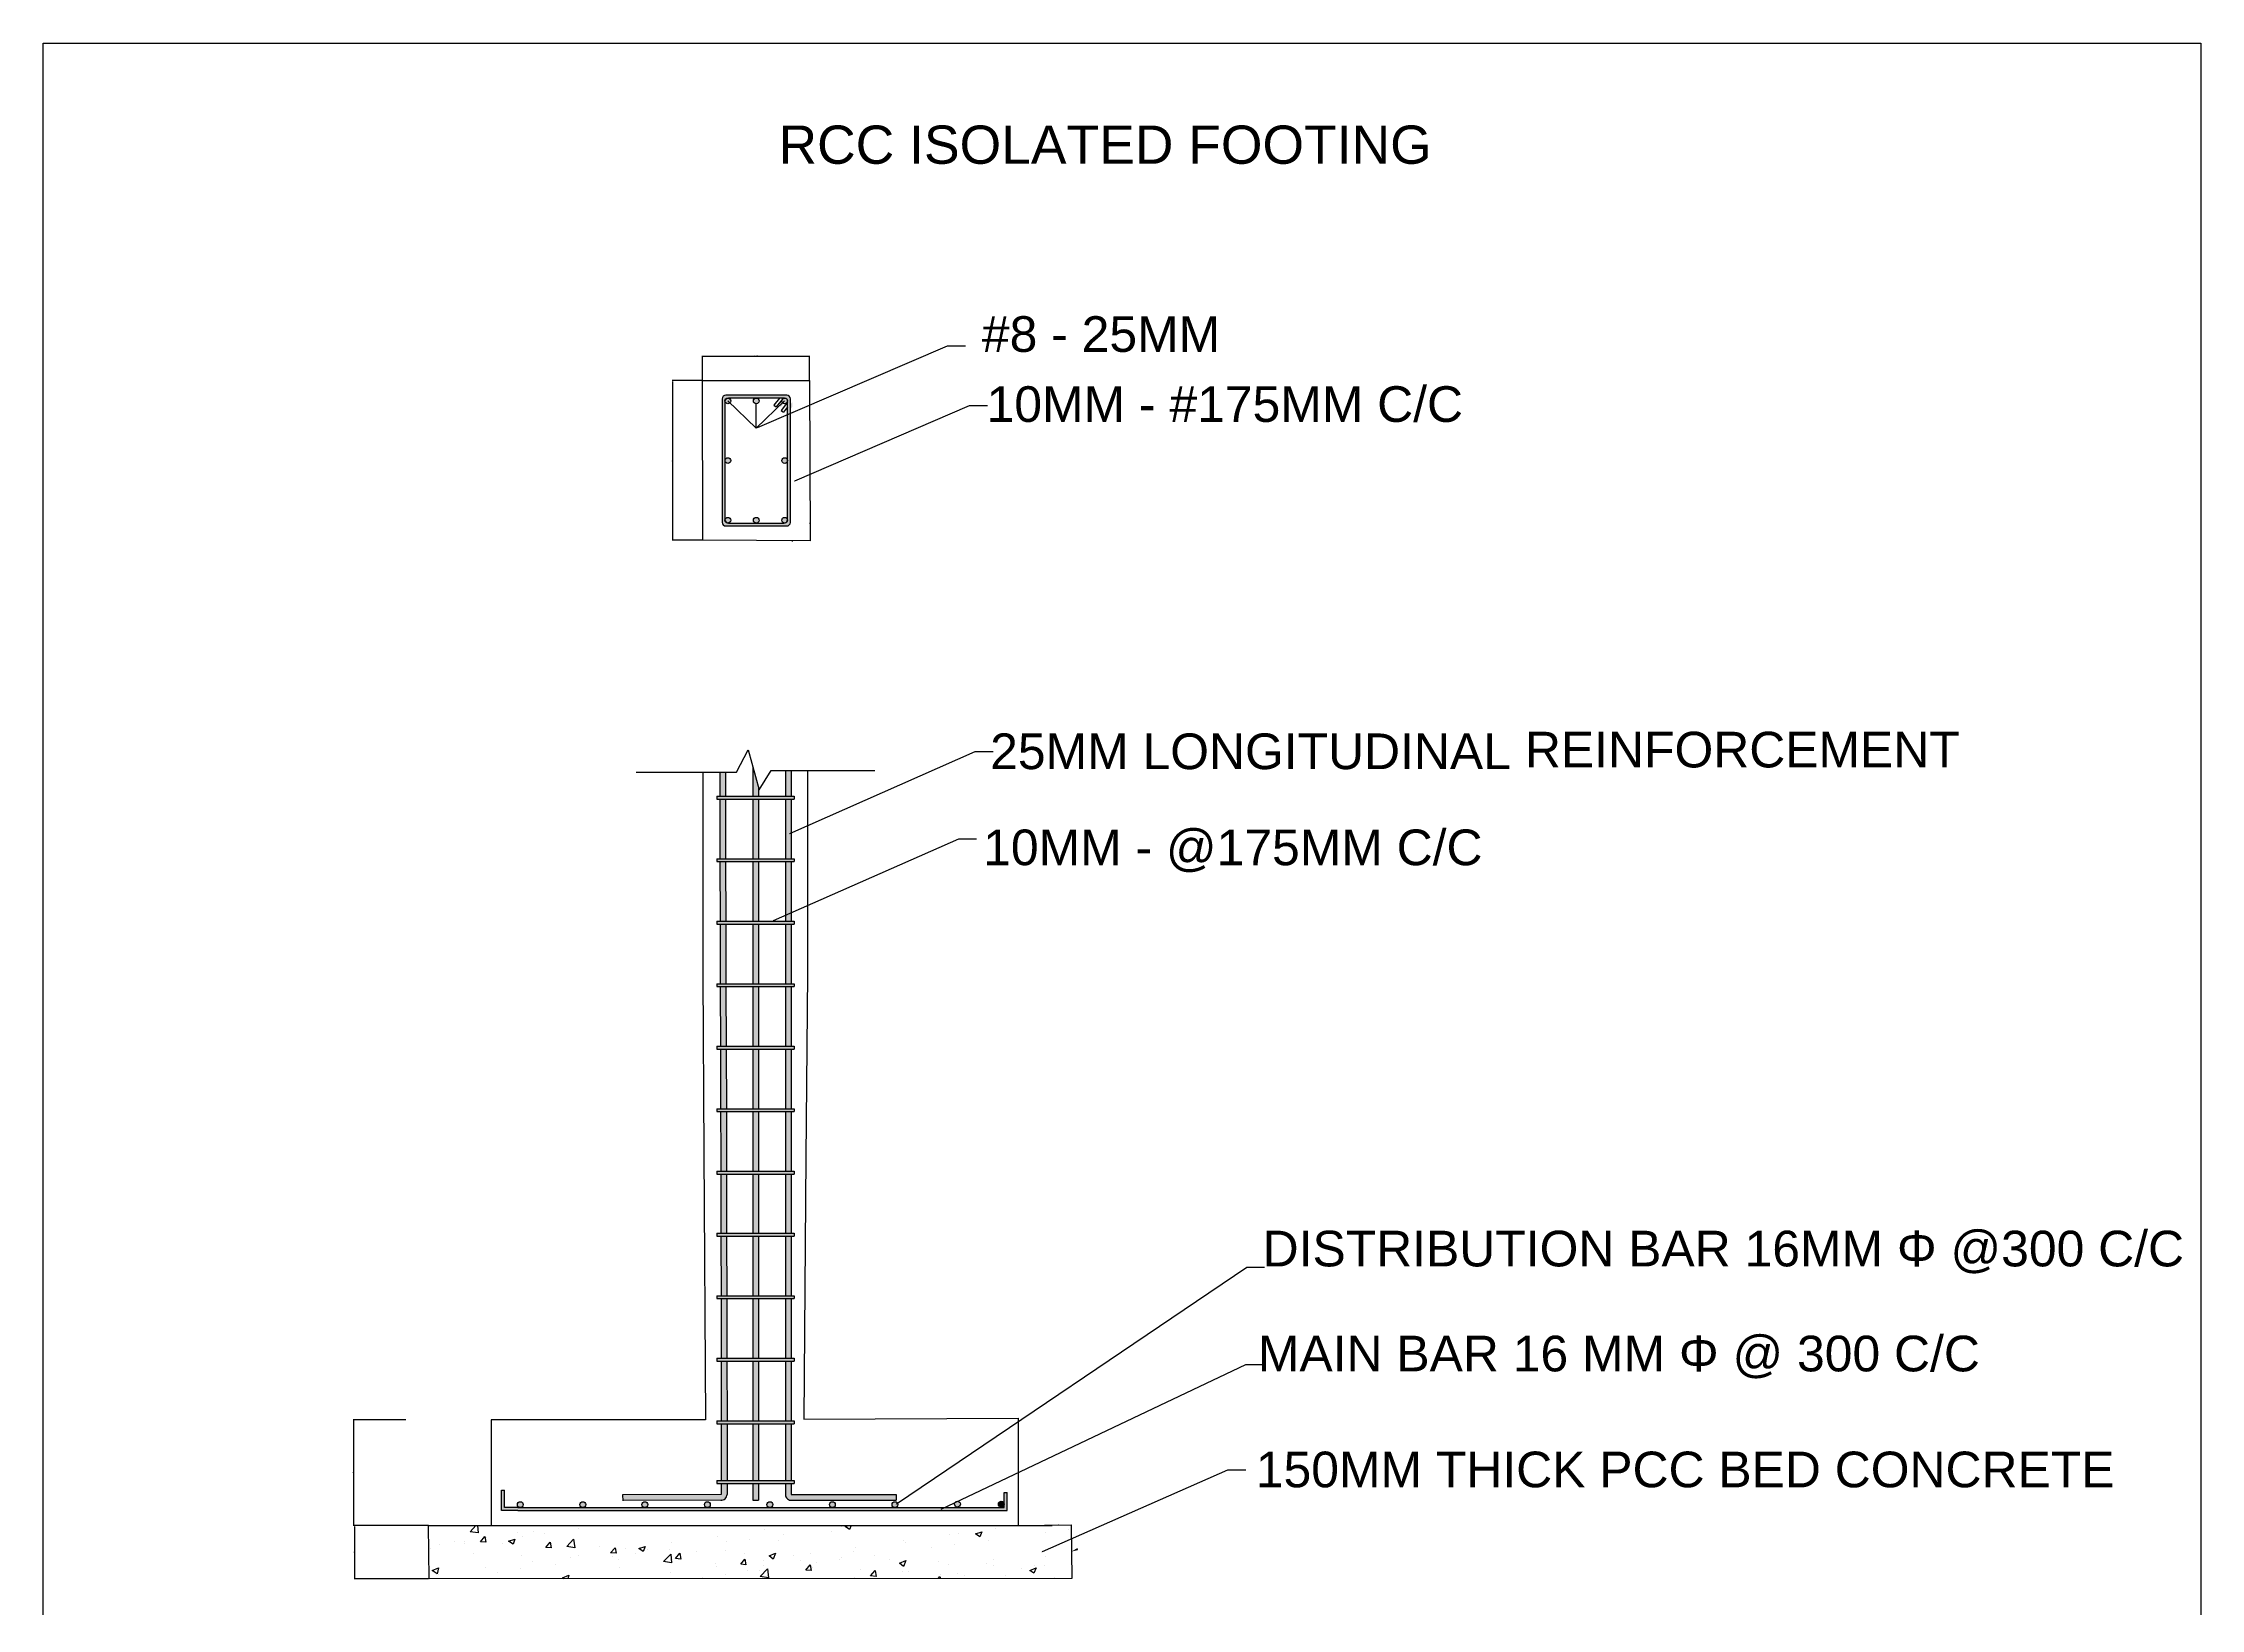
# Model space of a CAD drawing. Header units: millimetres. Extents: x -15359 to 171203, y -161916 to 32466.
# Drawn here: x 15325 to 22278, y -2942 to 2104 of the extents above; entities that cross this region are included whole.
import ezdxf
from ezdxf import colors
from ezdxf.entities.mleader import LeaderData, LeaderLine
from ezdxf.math import Vec2, Vec3

# ---------------------------------------------------------------- set-up
doc = ezdxf.new("R2010")
doc.units = ezdxf.units.MM
doc.header["$MEASUREMENT"] = 0
doc.styles.add('PDF Arial', font='Arial.ttf')
doc.styles.get("Standard").update_dxf_attribs({"font": 'Arial.ttf'})
doc.dimstyles.new('ISO-25', dxfattribs={"dimtxt": 2.5, "dimasz": 2.5, "dimexe": 1.25, "dimexo": 0.625, "dimtad": 1, "dimtxsty": 'Standard', "dimcen": 2.5, "dimadec": 0, "dimazin": 0, "dimtfac": 1, "dimtmove": 0, "dimatfit": 3, "dimfxl": 0, "dimarcsym": 0})

# ---------------------------------------------------------------- blocks, each defined once
blk = doc.blocks.new('*D39')
at = {"color": 0, "lineweight": -2}
for p, q in [((16493.3, -2332.3), (16323.4, -2332.3)), ((16324.7, -2334.8), (16324.7, -2670.9)), ((16423.1, -2673.4), (16323.4, -2673.4))]:
    blk.add_line(p, q, dxfattribs=at)
at = {"color": 0}
for points in [[(16324.3, -2334.8), (16325.1, -2334.8), (16324.7, -2332.3)], [(16324.3, -2670.9), (16325.1, -2670.9), (16324.7, -2673.4)]]:
    blk.add_solid(points, dxfattribs=at)
at = {"layer": 'Defpoints', "color": 0}
for p in [(16493.9, -2332.3), (16324.7, -2673.4), (16423.8, -2673.4)]:
    blk.add_point(p, dxfattribs=at)
at = {"color": 0, "insert": (16322.8, -2502.9), "char_height": 2.5, "attachment_point": 5, "rotation": 90}
blk.add_mtext('300', dxfattribs=at)
blk = doc.blocks.new('*D51')
at = {"color": 0, "lineweight": -2}
for p, q in [((16566.4, -2673.4), (16326.7, -2673.4)), ((16328, -2675.9), (16328, -2842.8)), ((16566.5, -2845.3), (16326.7, -2845.3))]:
    blk.add_line(p, q, dxfattribs=at)
at = {"color": 0}
for points in [[(16327.6, -2675.9), (16328.4, -2675.9), (16328, -2673.4)], [(16327.6, -2842.8), (16328.4, -2842.8), (16328, -2845.3)]]:
    blk.add_solid(points, dxfattribs=at)
at = {"layer": 'Defpoints', "color": 0}
for p in [(16567, -2673.4), (16328, -2845.3), (16567.1, -2845.3)]:
    blk.add_point(p, dxfattribs=at)
at = {"color": 0, "insert": (16326.1, -2759.4), "char_height": 2.5, "attachment_point": 5, "rotation": 90}
blk.add_mtext('150', dxfattribs=at)
blk = doc.blocks.new('*D40')
at = {"color": 0, "lineweight": -2}
for p, q in [((17449.1, 1017.5), (17449.1, 1096.7)), ((17451.6, 1095.5), (17792, 1095.5)), ((17794.5, 1017.5), (17794.5, 1096.7))]:
    blk.add_line(p, q, dxfattribs=at)
at = {"color": 0}
for points in [[(17451.6, 1095.9), (17451.6, 1095), (17449.1, 1095.5)], [(17792, 1095.9), (17792, 1095), (17794.5, 1095.5)]]:
    blk.add_solid(points, dxfattribs=at)
at = {"layer": 'Defpoints', "color": 0}
for p in [(17794.5, 1095.5), (17449.1, 1016.8), (17794.5, 1016.8)]:
    blk.add_point(p, dxfattribs=at)
at = {"color": 0, "insert": (17621.8, 1097.6), "char_height": 2.5, "attachment_point": 5}
blk.add_mtext('345,4', dxfattribs=at)
blk = doc.blocks.new('*D41')
at = {"color": 0, "lineweight": -2}
for p, q in [((17448.5, 1016.8), (17351.6, 1016.8)), ((17352.8, 1014.3), (17352.8, 504.6)), ((17450.2, 502.1), (17351.6, 502.1))]:
    blk.add_line(p, q, dxfattribs=at)
at = {"color": 0}
for points in [[(17352.4, 1014.3), (17353.3, 1014.3), (17352.8, 1016.8)], [(17352.4, 504.6), (17353.3, 504.6), (17352.8, 502.1)]]:
    blk.add_solid(points, dxfattribs=at)
at = {"layer": 'Defpoints', "color": 0}
for p in [(17449.1, 1016.8), (17352.8, 502.1), (17450.8, 502.1)]:
    blk.add_point(p, dxfattribs=at)
at = {"color": 0, "insert": (17350.9, 759.5), "char_height": 2.5, "attachment_point": 5, "rotation": 90}
blk.add_mtext('450', dxfattribs=at)

msp = doc.modelspace()

# ---------------------------------------------------------------- hatches: boundary and pattern name
h = msp.add_hatch(color=256)
h.dxf.hatch_style = 1
h.paths.add_polyline_path([(17738.72107, 932.09239), (17738.72107, 947.4241), (17718.43145, 920.37714), (17725.79111, 914.85619)])
h.paths.add_polyline_path([(17722.08757, 956.75087, -0.2395899956), (17729.52076, 960.52962), (17713.30584, 960.52962), (17695.04542, 938.02298), (17702.18998, 932.22636)])
h.paths.add_polyline_path([(17744.44056, -524.0501), (17495.97334, -524.0501), (17495.99705, -533.2504), (17744.44056, -533.2504)])
h.paths.add_polyline_path([(17630.26545, -331.76649), (17611.64103, -331.76649), (17611.64103, -524.0501), (17630.26545, -524.0501)])
h.paths.add_polyline_path([(17630.26545, -533.2504), (17611.64103, -533.2504), (17611.64103, -725.534), (17630.26545, -725.534)])
h.paths.add_polyline_path([(17523.37361, -244.68165), (17504.97294, -244.68165), (17505.17741, -322.56619), (17523.57434, -322.56619)])
h.paths.add_polyline_path([(17630.26545, -296.12092), (17611.64103, -228.71827), (17611.64103, -322.56619), (17630.26545, -322.56619)])
h.paths.add_polyline_path([(17735.24026, -239.60223), (17716.61584, -239.60223), (17716.61584, -322.56619), (17735.24026, -322.56619)])
h.paths.add_polyline_path([(17744.44056, -322.56619), (17495.97334, -322.56619), (17495.99705, -331.76649), (17744.44056, -331.76649)])
h.paths.add_polyline_path([(17735.24026, -331.76649), (17716.61584, -331.76649), (17716.61584, -524.0501), (17735.24026, -524.0501)])
h.paths.add_polyline_path([(17523.59805, -331.76649), (17505.20157, -331.76649), (17505.70639, -524.0501), (17524.09363, -524.0501)])
h.paths.add_polyline_path([(17524.11734, -533.2504), (17505.73054, -533.2504), (17506.23536, -725.534), (17524.61292, -725.534)])
h.paths.add_polyline_path([(17524.63663, -734.73431), (17506.25952, -734.73431), (17506.76434, -927.01791), (17525.14191, -927.01791), (17525.06663, -901.57335)])
h.paths.add_polyline_path([(17744.44056, -725.534), (17495.97334, -725.534), (17495.99705, -734.73431), (17744.44056, -734.73431)])
h.paths.add_polyline_path([(17735.24026, -533.2504), (17716.61584, -533.2504), (17716.61584, -725.534), (17735.24026, -725.534)])
h.paths.add_polyline_path([(17735.24026, -734.73431), (17716.61584, -734.73431), (17716.61584, -927.01791), (17735.24026, -927.01791)])
h.paths.add_polyline_path([(17630.26545, -734.73431), (17611.64103, -734.73431), (17611.64103, -927.01791), (17630.26545, -927.01791)])
h.paths.add_polyline_path([(17525.16913, -936.21821), (17506.78849, -936.21821), (17506.94649, -996.39932), (17507.33732, -1128.50182), (17525.73801, -1128.50182)])
h.paths.add_polyline_path([(17744.44056, -927.01791), (17495.97334, -927.01791), (17495.99705, -936.21821), (17744.44056, -936.21821)])
h.paths.add_polyline_path([(17630.26545, -936.21821), (17611.64103, -936.21821), (17611.64103, -1128.50182), (17630.26545, -1128.50182)])
h.paths.add_polyline_path([(17735.24026, -936.21821), (17716.61584, -936.21821), (17716.61584, -1128.50182), (17735.24026, -1128.50182)])
h.paths.add_polyline_path([(17630.26545, -1137.70212), (17611.64103, -1137.70212), (17611.64103, -1329.98572), (17630.26545, -1329.98572)])
h.paths.add_polyline_path([(17525.76523, -1137.70212), (17507.36454, -1137.70212), (17507.93343, -1329.98572), (17526.33412, -1329.98572)])
h.paths.add_polyline_path([(17744.44056, -1128.50182), (17495.97334, -1128.50182), (17495.99705, -1137.70212), (17744.44056, -1137.70212)])
h.paths.add_polyline_path([(17735.24026, -1137.70212), (17716.61584, -1137.70212), (17716.61584, -1329.98572), (17735.24026, -1329.98572)])
h.paths.add_polyline_path([(17735.24026, -1339.18603), (17716.61584, -1339.18603), (17716.61584, -1531.46963), (17735.24026, -1531.46963)])
h.paths.add_polyline_path([(17630.26545, -1339.18603), (17611.64103, -1339.18603), (17611.64103, -1531.46963), (17630.26545, -1531.46963)])
h.paths.add_polyline_path([(17526.36134, -1339.18603), (17507.96065, -1339.18603), (17508.35922, -1473.9028), (17508.47299, -1531.46963), (17526.87362, -1531.46963), (17526.75975, -1473.84836)])
h.paths.add_polyline_path([(17744.44056, -1329.98572), (17495.97334, -1329.98572), (17495.99705, -1339.18603), (17744.44056, -1339.18603)])
h.paths.add_polyline_path([(17744.44056, -1531.46963), (17495.97334, -1531.46963), (17495.99705, -1540.66993), (17744.44056, -1540.66993)])
h.paths.add_polyline_path([(17630.26545, -1540.66993), (17611.64103, -1540.66993), (17611.64103, -1731.23474), (17630.26545, -1731.23474)])
h.paths.add_polyline_path([(17526.89181, -1540.66993), (17508.49117, -1540.66993), (17508.86778, -1731.23474), (17527.26842, -1731.23474)])
h.paths.add_polyline_path([(17735.24026, -1540.66993), (17716.61584, -1540.66993), (17716.61584, -1731.23474), (17735.24026, -1731.23474)])
h.paths.add_polyline_path([(17630.26545, -1740.43504), (17611.64103, -1740.43504), (17611.64103, -1932.7443), (17630.26545, -1932.7443)])
h.paths.add_polyline_path([(17527.2866, -1740.43504), (17508.88596, -1740.43504), (17509.26602, -1932.7443), (17527.66666, -1932.7443)])
h.paths.add_polyline_path([(17735.24026, -1740.43504), (17716.61584, -1740.43504), (17716.61584, -1932.7443), (17735.24026, -1932.7443)])
h.paths.add_polyline_path([(17744.44056, -1731.23474), (17495.97334, -1731.23474), (17495.99705, -1740.43504), (17744.44056, -1740.43504)])
h.paths.add_polyline_path([(17630.26545, -1941.9446), (17611.64103, -1941.9446), (17611.64103, -2134.22821), (17630.26545, -2134.22821)])
h.paths.add_polyline_path([(17527.68484, -1941.9446), (17509.2842, -1941.9446), (17509.66421, -2134.22821), (17528.06485, -2134.22821)])
h.paths.add_polyline_path([(17735.24026, -1941.9446), (17716.61584, -1941.9446), (17716.61584, -2134.22821), (17735.24026, -2134.22821)])
h.paths.add_polyline_path([(17744.44056, -1932.7443), (17495.97334, -1932.7443), (17495.99705, -1941.9446), (17744.44056, -1941.9446)])
h.paths.add_polyline_path([(17744.44056, -2134.22821), (17495.97334, -2134.22821), (17495.99705, -2143.42851), (17744.44056, -2143.42851)])
h.paths.add_polyline_path([(17630.26545, -2143.42851), (17611.64103, -2143.42851), (17611.64103, -2335.71211), (17630.26545, -2335.71211)])
h.paths.add_polyline_path([(17528.08304, -2143.42851), (17509.68239, -2143.42851), (17510.05236, -2330.63269), (17510.05236, -2335.71211), (17528.45297, -2335.71211), (17528.45297, -2330.6145)])
h.paths.add_polyline_path([(17735.24026, -2143.42851), (17716.61584, -2143.42851), (17716.61584, -2335.71211), (17735.24026, -2335.71211)])
h.paths.add_polyline_path([(17630.26545, -2344.91242), (17611.64103, -2344.91242), (17611.64103, -2527.99572), (17630.26545, -2527.99572)])
h.paths.add_polyline_path([(17528.45297, -2344.91242), (17510.05236, -2344.91242), (17510.05236, -2527.99572), (17528.45297, -2527.99572)])
h.paths.add_polyline_path([(17735.24026, -2344.91242), (17716.61584, -2344.91242), (17716.61584, -2527.99572), (17735.24026, -2527.99572)])
h.paths.add_polyline_path([(17744.44056, -2335.71211), (17495.97334, -2335.71211), (17495.99705, -2344.91242), (17744.44056, -2344.91242)])
h.paths.add_polyline_path([(17630.26545, -2537.19602), (17611.64103, -2537.19602), (17611.64103, -2591.37657), (17630.26545, -2591.37657)])
h.paths.add_polyline_path([(17744.44056, -2527.99572), (17495.97334, -2527.99572), (17495.99705, -2537.19602), (17744.44056, -2537.19602)])
h.paths.add_polyline_path([(17528.45297, -2572.97596), (17528.45297, -2537.19602), (17510.05236, -2537.19602), (17510.05236, -2572.97596), (17192.1813, -2574.54162), (17192.27194, -2592.94199), (17510.05236, -2591.37657), (17511.83166, -2591.37657, 0.3874673035)])
h.paths.add_polyline_path([(17735.24026, -2537.19602), (17716.61584, -2537.19602), (17716.61584, -2572.97596, 0.3694579536), (17732.36163, -2591.37657), (18073.86867, -2591.37657), (18073.86867, -2572.97596), (17735.24026, -2572.97596)])
h.paths.add_polyline_path([(18430.97264, -2566.56882), (18421.77233, -2566.56882), (18421.77233, -2615.08056), (18378.63425, -2615.08056), (16854.80638, -2615.08056), (16811.1411, -2615.08056), (16811.1411, -2559.63067), (16801.9408, -2559.63067), (16801.9408, -2624.28086), (16854.80638, -2624.28086), (18378.63425, -2624.28086), (18430.97264, -2624.28086)])
h = msp.add_hatch(color=256)
h.dxf.hatch_style = 1
h.paths.add_polyline_path([(17721.18271, 969.72993), (17524.29896, 969.72993, 0.4142135624), (17512.79858, 958.22955), (17512.79858, 559.86189, 0.4142135624), (17524.29896, 548.36151), (17721.18271, 548.36151, 0.4142135624), (17732.68309, 559.86189), (17732.68309, 912.16538), (17723.48279, 908.10336), (17723.48279, 569.06219, -0.4142135624), (17711.98241, 557.56181), (17533.49926, 557.56181, -0.4142135624), (17521.99888, 569.06219), (17521.99888, 949.02924, -0.0264530377), (17522.06317, 950.24357, -0.0295805746), (17521.99888, 951.32932, -0.4492992548), (17532.28493, 960.46533, -0.0264530377), (17533.49926, 960.52962), (17714.28249, 960.52962, -0.4142135624), (17723.48279, 951.32932), (17723.48279, 947.4241), (17723.48279, 908.10336), (17732.68309, 912.16538), (17732.68309, 958.22955, 0.4142135624)])
h = msp.add_hatch(color=256)
h.dxf.hatch_style = 1
h.paths.add_polyline_path([(17540.39949, 951.32932, 1), (17521.99888, 951.32932, 1)])
h.paths.add_polyline_path([(17631.94114, 951.32932, 1), (17613.54053, 951.32932, 1)])
h.paths.add_polyline_path([(17723.48279, 951.32932, 1), (17705.08218, 951.32932, 1)])
h.paths.add_polyline_path([(17723.48279, 757.72725), (17723.48279, 760.36419, 0.9305651082), (17705.17714, 759.04572, 0.9305651082)])
h.paths.add_polyline_path([(17522.09385, 759.04572, 1), (17540.49445, 759.04572, 1)])
h.paths.add_polyline_path([(17540.39949, 566.76211, 1), (17521.99888, 566.76211, 1)])
h.paths.add_polyline_path([(17631.94114, 566.76211, 1), (17613.54053, 566.76211, 1)])
h.paths.add_polyline_path([(17723.48279, 566.76211, 1), (17705.08218, 566.76211, 1)])
h = msp.add_hatch(color=256)
h.dxf.hatch_style = 1
h.paths.add_polyline_path([(16853.11339, -2605.7682, 1), (16871.7378, -2605.7682, 1)])
h.paths.add_polyline_path([(17054.59729, -2605.7682, 1), (17073.22171, -2605.7682, 1)])
h.paths.add_polyline_path([(17273.01247, -2605.7682, 1), (17254.38806, -2605.7682, 1)])
h.paths.add_polyline_path([(17455.87196, -2605.7682, 1), (17474.49638, -2605.7682, 1)])
h.paths.add_polyline_path([(17675.98029, -2605.7682, 1), (17657.35587, -2605.7682, 1)])
h.paths.add_polyline_path([(17858.83978, -2605.7682, 1), (17877.46419, -2605.7682, 1)])
h.paths.add_polyline_path([(18060.32368, -2605.7682, 1), (18078.9481, -2605.7682, 1)])
h.paths.add_polyline_path([(18261.80759, -2604.07506, 1), (18280.43201, -2604.07506, 1)])
h = msp.add_hatch(color=256)
h.dxf.hatch_style = 1
h.paths.add_polyline_path([(18403.14792, -2604.07506, 1), (18421.77233, -2604.07506, 1)])

# ---------------------------------------------------------------- linework, layer by layer
for p, q in [((17531.19919, 951.32932), (17622.74084, 863.62486)), ((17622.74084, 863.62486), (17714.28249, 951.32932)), ((17622.74084, 863.62486), (17622.74084, 942.12902)), ((17698.06756, 960.52962), (17679.80715, 938.02298)), ((17679.80715, 938.02298), (17686.9517, 932.22636)), ((17707.44547, 957.48568), (17686.9517, 932.22636)), ((17723.48279, 947.4241), (17703.19317, 920.37714)), ((17703.19317, 920.37714), (17710.55284, 914.85619)), ((17723.48279, 932.09239), (17710.55284, 914.85619)), ((17504.97308, -244.68165), (17504.97308, -244.73864)), ((17523.5975, -244.68165), (17523.5975, -322.56619)), ((17611.64103, -228.71827), (17611.64103, -322.56619)), ((17716.61584, -239.60223), (17716.61584, -322.56619)), ((17735.24026, -239.60223), (17735.24026, -322.56619)), ((17611.64103, -331.76649), (17611.64103, -524.0501)), ((17630.26545, -296.12092), (17630.26545, -322.56619)), ((17630.26545, -331.76649), (17630.26545, -524.0501)), ((17716.61584, -331.76649), (17716.61584, -524.0501)), ((17735.24026, -331.76649), (17735.24026, -524.0501)), ((17744.44056, -322.56619), (17744.44056, -331.76649)), ((17611.64103, -533.2504), (17611.64103, -725.534)), ((17630.26545, -533.2504), (17630.26545, -725.534)), ((17716.61584, -533.2504), (17716.61584, -725.534)), ((17735.24026, -533.2504), (17735.24026, -725.534)), ((17744.44056, -524.0501), (17744.44056, -533.2504)), ((17744.44056, -524.0501), (17744.44056, -533.2504)), ((17744.44056, -524.0501), (17744.44056, -533.2504)), ((17611.64103, -734.73431), (17611.64103, -927.01791)), ((17630.26545, -734.73431), (17630.26545, -927.01791)), ((17716.61584, -734.73431), (17716.61584, -927.01791)), ((17735.24026, -734.73431), (17735.24026, -927.01791)), ((17744.44056, -725.534), (17744.44056, -734.73431)), ((17611.64103, -936.21821), (17611.64103, -1128.50182)), ((17630.26545, -936.21821), (17630.26545, -1128.50182)), ((17716.61584, -936.21821), (17716.61584, -1128.50182)), ((17735.24026, -936.21821), (17735.24026, -1128.50182)), ((17744.44056, -927.01791), (17744.44056, -936.21821)), ((17611.64103, -1137.70212), (17611.64103, -1329.98572)), ((17630.26545, -1137.70212), (17630.26545, -1329.98572)), ((17716.61584, -1137.70212), (17716.61584, -1329.98572)), ((17735.24026, -1137.70212), (17735.24026, -1329.98572)), ((17744.44056, -1128.50182), (17744.44056, -1137.70212)), ((17611.64103, -1339.18603), (17611.64103, -1531.46963)), ((17630.26545, -1339.18603), (17630.26545, -1531.46963)), ((17716.61584, -1339.18603), (17716.61584, -1531.46963)), ((17735.24026, -1339.18603), (17735.24026, -1531.46963)), ((17744.44056, -1329.98572), (17744.44056, -1339.18603)), ((17611.64103, -1540.66993), (17611.64103, -1731.23474)), ((17630.26545, -1540.66993), (17630.26545, -1731.23474)), ((17716.61584, -1540.66993), (17716.61584, -1731.37583)), ((17735.24026, -1540.66993), (17735.24026, -1731.23474)), ((17744.44056, -1531.46963), (17744.44056, -1540.66993)), ((17744.44056, -1731.23474), (17744.44056, -1740.43504)), ((17611.64103, -1740.43504), (17611.64103, -1932.7443)), ((17630.26545, -1740.43504), (17630.26545, -1932.7443)), ((17716.61584, -1740.5764), (17716.61584, -1932.7443)), ((17735.24026, -1740.43531), (17735.24026, -1932.7443)), ((17611.64103, -1941.9446), (17611.64103, -2134.22821)), ((17630.26545, -1941.9446), (17630.26545, -2134.22821)), ((17716.61584, -1941.9446), (17716.61584, -2134.22821)), ((17735.24026, -1941.9446), (17735.24026, -2134.22821)), ((17744.44056, -1932.7443), (17744.44056, -1941.9446)), ((17611.64103, -2143.42851), (17611.64103, -2335.71211)), ((17630.26545, -2143.42851), (17630.26545, -2335.71211)), ((17716.61584, -2143.42851), (17716.61584, -2335.71211)), ((17735.24026, -2143.42851), (17735.24026, -2335.71211)), ((17744.44056, -2134.22821), (17744.44056, -2143.42851)), ((17611.64103, -2344.91242), (17611.64103, -2527.99572)), ((17630.26545, -2344.91242), (17630.26545, -2527.99572)), ((17716.61584, -2344.91242), (17716.61584, -2527.99572)), ((17735.24026, -2344.91242), (17735.24026, -2527.99572)), ((17744.44056, -2335.71211), (17744.44056, -2344.91242)), ((16801.9408, -2624.28086), (16801.9408, -2559.63067)), ((16801.9408, -2559.63067), (16801.9408, -2559.63067)), ((16801.9408, -2559.63067), (16811.1411, -2559.63067)), ((16811.1411, -2615.08056), (16811.1411, -2559.63067)), ((17611.64103, -2537.19602), (17611.64103, -2591.37657)), ((17630.26545, -2537.19602), (17630.26545, -2591.37657)), ((17716.61584, -2537.19602), (17716.61584, -2572.97596)), ((17735.24026, -2537.19602), (17735.24026, -2572.97596)), ((17744.44056, -2527.99572), (17744.44056, -2537.19602)), ((18421.77233, -2566.56882), (18430.97264, -2566.56882)), ((16854.80638, -2624.28086), (16801.9408, -2624.28086)), ((16854.80638, -2615.08056), (16811.1411, -2615.08056)), ((17192.1813, -2574.54162), (17192.27257, -2593.06971)), ((18073.86867, -2572.97596), (18073.86867, -2591.37657))]:
    msp.add_line(p, q)
at = {"color": 7, "lineweight": 25}
for points in [[(15324.67265, 2104.37253), (22278.10373, 2104.37253), (22278.10373, -7522.89323), (15324.67265, -7522.89323)], [(17449.09925, 1016.82614), (17794.50023, 1016.82614), (17796.19337, 500.41781), (17450.79239, 502.11095)], [(18464.98449, -2672.64739), (18637.68498, -2670.95424), (18639.37813, -2843.65474), (16568.66537, -2845.34788), (16566.97223, -2672.64739)], [(16748.13843, -2708.20337), (16751.52471, -2726.82793), (16734.59329, -2725.13479)], [(18349.85083, -2692.96509), (18343.07826, -2709.89651), (18329.53313, -2699.73766)], [(16844.64753, -2716.66908), (16839.5681, -2733.6005), (16824.32982, -2723.44165)], [(16958.08805, -2726.82793), (16961.47433, -2745.4525), (16944.54291, -2743.75935)], [(17037.66572, -2745.4525), (17012.26859, -2740.37307), (17034.27944, -2716.66908)], [(17168.03766, -2745.4525), (17171.42395, -2762.38392), (17152.79939, -2760.69077)], [(17264.54676, -2740.37307), (17257.77419, -2757.30449), (17244.22906, -2747.14564)], [(17349.20387, -2792.86047), (17323.80673, -2789.47419), (17347.51072, -2765.7702)], [(17376.29414, -2762.38392), (17379.68042, -2781.00848), (17362.749, -2779.31534)], [(17586.24376, -2781.00848), (17589.63004, -2799.63304), (17572.69862, -2797.9399)], [(17684.446, -2762.38392), (17677.67343, -2781.00848), (17664.12829, -2770.84963)], [(16599.14193, -2809.79189), (16594.0625, -2828.41646), (16578.82422, -2818.2576)], [(17662.43515, -2841.96159), (17635.34488, -2836.88217), (17659.04887, -2813.17818)], [(17796.19337, -2799.63304), (17799.57966, -2818.2576), (17782.64824, -2816.56446)], [(18006.14299, -2818.2576), (18009.52927, -2836.88217), (17990.90471, -2835.18902)], [(18104.34523, -2786.0879), (18097.57266, -2804.71247), (18084.02753, -2794.55362)], [(18524.24446, -2809.79189), (18517.4719, -2826.72331), (18503.92676, -2818.2576)]]:
    msp.add_lwpolyline(points, close=True, dxfattribs=at)
for points in [[(17506.66608, 1016.82614), (17506.66608, 1016.82614)], [(17723.48279, 947.4241), (17723.48279, 951.32932)], [(17796.19337, 556.29149), (17794.50023, 557.98464)], [(17738.62654, 500.41781), (17738.62654, 498.72466)], [(17235.76335, -244.68165), (17559.15348, -244.68165), (17596.40261, -173.56969), (17631.95859, -302.24848), (17670.90086, -239.60223), (18004.44985, -239.60223)], [(17450.79239, -244.68165), (17450.79239, -901.62078), (17454.17867, -1470.51651), (17459.2581, -2332.32583), (16768.45613, -2332.32583), (16768.45613, -2672.64739)], [(17504.97294, -244.68165), (17505.17741, -322.56619)], [(17523.37348, -244.63423), (17523.57434, -322.56619)], [(17787.72766, -239.60223), (17787.72766, -896.54135), (17782.64824, -1485.75479), (17775.87567, -2330.63269), (18466.67763, -2327.2464), (18466.67763, -2672.64739)], [(17495.97334, -322.56619), (17495.99705, -331.76649)], [(17495.97334, -322.56619), (17744.44056, -322.56619)], [(17495.99705, -331.76649), (17744.44056, -331.76649)], [(17505.20157, -331.76649), (17505.70639, -524.0501)], [(17523.59805, -331.76649), (17524.09363, -524.0501)], [(17495.97334, -524.0501), (17495.99705, -533.2504)], [(17495.97334, -524.0501), (17744.44056, -524.0501)], [(17495.97334, -524.0501), (17495.99705, -533.2504)], [(17495.97334, -524.0501), (17744.44056, -524.0501)], [(17495.97334, -524.0501), (17495.99705, -533.2504)], [(17495.97334, -524.0501), (17744.44056, -524.0501)], [(17495.99705, -533.2504), (17744.44056, -533.2504)], [(17495.99705, -533.2504), (17744.44056, -533.2504)], [(17495.99705, -533.2504), (17744.44056, -533.2504)], [(17505.69296, -524.0501), (17735.24026, -524.0501)], [(17505.71667, -533.2504), (17735.24026, -533.2504)], [(17505.73054, -533.2504), (17506.23536, -725.534)], [(17524.11734, -533.2504), (17524.61292, -725.534)], [(17495.97334, -725.534), (17495.99705, -734.73431)], [(17495.97334, -725.534), (17744.44056, -725.534)], [(17495.99705, -734.73431), (17744.44056, -734.73431)], [(17506.21225, -725.534), (17735.24026, -725.534)], [(17506.23596, -734.73431), (17735.24026, -734.73431)], [(17506.25952, -734.73431), (17506.76434, -927.01791)], [(17524.63663, -734.73431), (17525.06663, -901.57335), (17525.14191, -927.01791)], [(17495.97334, -927.01791), (17495.99705, -936.21821)], [(17495.97334, -927.01791), (17744.44056, -927.01791)], [(17495.99705, -936.21821), (17744.44056, -936.21821)], [(17497.54087, -927.01791), (17735.24026, -927.01791)], [(17497.56809, -936.21821), (17735.24026, -936.21821)], [(17506.76844, -936.21821), (17507.33732, -1128.50182)], [(17506.78849, -936.21821), (17506.94649, -996.39932)], [(17525.16913, -936.21821), (17525.73801, -1128.50182)], [(17495.97334, -1128.50182), (17495.99705, -1137.70212)], [(17495.97334, -1128.50182), (17744.44056, -1128.50182)], [(17495.99705, -1137.70212), (17744.44056, -1137.70212)], [(17498.13698, -1128.50182), (17735.24026, -1128.50182)], [(17498.1642, -1137.70212), (17735.24026, -1137.70212)], [(17507.36454, -1137.70212), (17507.93343, -1329.98572)], [(17525.76523, -1137.70212), (17526.33412, -1329.98572)], [(17495.97334, -1329.98572), (17495.99705, -1339.18603)], [(17495.97334, -1329.98572), (17744.44056, -1329.98572)], [(17495.99705, -1339.18603), (17744.44056, -1339.18603)], [(17507.93343, -1329.98572), (17735.24026, -1329.98572)], [(17507.96065, -1339.18603), (17508.35922, -1473.9028), (17508.47299, -1531.46963)], [(17507.96065, -1339.18603), (17735.24026, -1339.18603)], [(17526.36134, -1339.18603), (17526.75975, -1473.84836), (17526.87362, -1531.46963)], [(17495.97334, -1531.46963), (17495.99705, -1540.66993)], [(17495.97334, -1531.46963), (17744.44056, -1531.46963)], [(17495.99705, -1540.66993), (17744.44056, -1540.66993)], [(17499.27267, -1531.46963), (17735.24026, -1531.46963)], [(17499.29085, -1540.66993), (17735.24026, -1540.66993)], [(17508.49117, -1540.66993), (17508.86778, -1731.23474)], [(17526.89181, -1540.66993), (17527.26842, -1731.23474)], [(17495.97334, -1731.23474), (17495.99705, -1740.43504)], [(17495.97334, -1731.23474), (17744.44056, -1731.23474)], [(17495.99705, -1740.43504), (17744.44056, -1740.43504)], [(17508.88596, -1740.43504), (17509.26602, -1932.7443)], [(17527.2866, -1740.43504), (17527.66666, -1932.7443)], [(17495.97334, -1932.7443), (17495.99705, -1941.9446)], [(17495.97334, -1932.7443), (17744.44056, -1932.7443)], [(17495.99705, -1941.9446), (17744.44056, -1941.9446)], [(17509.26602, -1932.7443), (17735.24026, -1932.7443)], [(17509.2842, -1941.9446), (17509.66421, -2134.22821)], [(17509.2842, -1941.9446), (17735.24026, -1941.9446)], [(17527.68484, -1941.9446), (17528.06485, -2134.22821)], [(17495.97334, -2134.22821), (17495.99705, -2143.42851)], [(17495.97334, -2134.22821), (17744.44056, -2134.22821)], [(17495.99705, -2143.42851), (17744.44056, -2143.42851)], [(17509.66421, -2134.22821), (17735.24026, -2134.22821)], [(17509.68239, -2143.42851), (17510.05236, -2330.63269), (17510.05236, -2335.71211)], [(17509.68239, -2143.42851), (17735.24026, -2143.42851)], [(17528.08304, -2143.42851), (17528.45297, -2330.6145), (17528.45297, -2335.71211)], [(17495.97334, -2335.71211), (17495.99705, -2344.91242)], [(17495.97334, -2335.71211), (17744.44056, -2335.71211)], [(17495.99705, -2344.91242), (17744.44056, -2344.91242)], [(17510.05236, -2335.71211), (17735.24026, -2335.71211)], [(17510.05236, -2344.91242), (17510.05236, -2527.99572)], [(17510.05236, -2344.91242), (17735.24026, -2344.91242)], [(17528.45297, -2344.91242), (17528.45297, -2527.99572)], [(16854.80638, -2615.08056), (18378.63425, -2615.08056), (18421.77233, -2615.08056), (18421.77233, -2566.56882)], [(16854.80638, -2624.28086), (18378.63425, -2624.28086), (18430.97264, -2624.28086), (18430.97264, -2566.56882)], [(17495.97334, -2527.99572), (17495.99705, -2537.19602)], [(17495.97334, -2527.99572), (17744.44056, -2527.99572)], [(17495.99705, -2537.19602), (17744.44056, -2537.19602)], [(17500.85206, -2527.99572), (17735.24026, -2527.99572)], [(17500.85206, -2537.19602), (17735.24026, -2537.19602)], [(17510.05236, -2537.19602), (17510.05236, -2573.06199)], [(17528.45297, -2537.19602), (17528.45297, -2572.97596)], [(17510.05236, -2572.97596), (17192.1813, -2574.54162)], [(17510.05236, -2591.37657), (17192.27194, -2592.94199)], [(17510.05236, -2591.37657), (17511.83166, -2591.37657)], [(17611.64103, -2591.37657), (17630.26545, -2591.37657)], [(17732.36163, -2591.37657), (18073.86867, -2591.37657)], [(17735.24026, -2572.97596), (18073.86867, -2572.97596)], [(16724.43444, -2672.64739), (16726.12758, -2696.35138), (16700.73045, -2692.96509), (16719.35501, -2672.64739)], [(16754.911, -2711.58965), (16754.911, -2711.58965)], [(16854.80638, -2694.65823), (16854.80638, -2694.65823)], [(16868.35152, -2708.20337), (16868.35152, -2708.20337)], [(16905.60064, -2691.27195), (16905.60064, -2691.27195)], [(16941.15663, -2698.04452), (16941.15663, -2698.04452)], [(17051.21086, -2682.80624), (17051.21086, -2682.80624)], [(17498.20037, -2708.20337), (17498.20037, -2708.20337)], [(17650.58315, -2686.19252), (17650.58315, -2686.19252)], [(17711.53627, -2701.4308), (17711.53627, -2701.4308)], [(17863.91906, -2692.96509), (17863.91906, -2692.96509)], [(17896.08876, -2677.72681), (17896.08876, -2677.72681)], [(17928.25845, -2672.64739), (17923.17903, -2686.19252), (17909.63389, -2676.03367), (17919.79274, -2672.64739)], [(18244.87602, -2701.4308), (18244.87602, -2701.4308)], [(18275.35258, -2699.73766), (18275.35258, -2699.73766)], [(18393.87252, -2682.80624), (18393.87252, -2682.80624)], [(18464.98449, -2672.64739), (18576.73187, -2672.64739)], [(18554.72102, -2696.35138), (18554.72102, -2696.35138)], [(18595.35643, -2670.95424), (18597.04957, -2670.95424)], [(18597.04957, -2670.95424), (18597.04957, -2670.95424)], [(18627.52613, -2686.19252), (18627.52613, -2686.19252)], [(16572.05165, -2747.14564), (16572.05165, -2747.14564)], [(16602.52821, -2733.6005), (16602.52821, -2733.6005)], [(16649.93619, -2723.44165), (16649.93619, -2723.44165)], [(16683.79903, -2723.44165), (16683.79903, -2723.44165)], [(16683.79903, -2731.90736), (16683.79903, -2731.90736)], [(16710.8893, -2762.38392), (16710.8893, -2762.38392)], [(16805.70526, -2730.21422), (16805.70526, -2730.21422)], [(16866.65837, -2769.15648), (16866.65837, -2769.15648)], [(16961.47433, -2736.98678), (16961.47433, -2736.98678)], [(17024.12059, -2775.92905), (17024.12059, -2775.92905)], [(17049.51772, -2769.15648), (17049.51772, -2769.15648)], [(17117.2434, -2742.06621), (17117.2434, -2742.06621)], [(17159.57195, -2774.23591), (17159.57195, -2774.23591)], [(17200.20736, -2747.14564), (17200.20736, -2747.14564)], [(17232.37706, -2764.07706), (17232.37706, -2764.07706)], [(17273.01247, -2748.83878), (17273.01247, -2748.83878)], [(17342.4313, -2750.53192), (17342.4313, -2750.53192)], [(17350.89701, -2726.82793), (17350.89701, -2726.82793)], [(17352.59015, -2781.00848), (17352.59015, -2781.00848)], [(17428.78154, -2755.61135), (17428.78154, -2755.61135)], [(17523.5975, -2752.22506), (17523.5975, -2752.22506)], [(17526.98378, -2725.13479), (17526.98378, -2725.13479)], [(17586.24376, -2762.38392), (17586.24376, -2762.38392)], [(17599.78889, -2716.66908), (17599.78889, -2716.66908)], [(17694.60485, -2721.74851), (17694.60485, -2721.74851)], [(17742.01283, -2769.15648), (17742.01283, -2769.15648)], [(17796.19337, -2762.38392), (17796.19337, -2762.38392)], [(17897.7819, -2775.92905), (17897.7819, -2775.92905)], [(17935.03102, -2757.30449), (17935.03102, -2757.30449)], [(17943.49673, -2743.75935), (17943.49673, -2743.75935)], [(18002.75671, -2769.15648), (18002.75671, -2769.15648)], [(18095.87952, -2721.74851), (18095.87952, -2721.74851)], [(18104.34523, -2728.52107), (18104.34523, -2728.52107)], [(18187.30919, -2743.75935), (18187.30919, -2743.75935)], [(18260.1143, -2735.29364), (18260.1143, -2735.29364)], [(18370.16854, -2720.05536), (18370.16854, -2720.05536)], [(18388.7931, -2781.00848), (18388.7931, -2781.00848)], [(18541.17589, -2758.99763), (18541.17589, -2758.99763)], [(18556.41416, -2772.54277), (18556.41416, -2772.54277)], [(16599.14193, -2830.1096), (16599.14193, -2830.1096)], [(16751.52471, -2808.09875), (16751.52471, -2808.09875)], [(16790.46698, -2823.33703), (16790.46698, -2823.33703)], [(16863.27209, -2813.17818), (16863.27209, -2813.17818)], [(16902.21436, -2787.78105), (16902.21436, -2787.78105)], [(16975.01947, -2797.9399), (16975.01947, -2797.9399)], [(17003.80288, -2845.34788), (16998.72346, -2841.96159), (17019.04116, -2833.49588), (17015.65488, -2845.34788)], [(17012.26859, -2840.26845), (17012.26859, -2840.26845)], [(17179.88966, -2782.70162), (17179.88966, -2782.70162)], [(17183.27594, -2809.79189), (17183.27594, -2809.79189)], [(17196.82108, -2845.34788), (17196.82108, -2845.34788)], [(17335.65873, -2789.47419), (17335.65873, -2789.47419)], [(17347.51072, -2825.03017), (17347.51072, -2825.03017)], [(17450.79239, -2841.96159), (17450.79239, -2841.96159)], [(17491.4278, -2794.55362), (17491.4278, -2794.55362)], [(17494.81408, -2804.71247), (17494.81408, -2804.71247)], [(17523.5975, -2831.80274), (17523.5975, -2831.80274)], [(17593.01632, -2816.56446), (17593.01632, -2816.56446)], [(17633.65173, -2816.56446), (17633.65173, -2816.56446)], [(17647.19687, -2784.39476), (17647.19687, -2784.39476)], [(17647.19687, -2801.32618), (17647.19687, -2801.32618)], [(17764.02367, -2786.0879), (17764.02367, -2786.0879)], [(17802.96594, -2808.09875), (17802.96594, -2808.09875)], [(17818.20422, -2792.86047), (17818.20422, -2792.86047)], [(17891.00933, -2782.70162), (17891.00933, -2782.70162)], [(17940.11045, -2841.96159), (17940.11045, -2841.96159)], [(17958.73501, -2814.87132), (17958.73501, -2814.87132)], [(18053.55097, -2782.70162), (18053.55097, -2782.70162)], [(18092.49324, -2819.95075), (18092.49324, -2819.95075)], [(18114.50408, -2821.64389), (18114.50408, -2821.64389)], [(18209.32004, -2789.47419), (18209.32004, -2789.47419)], [(18209.32004, -2843.65474), (18214.39946, -2836.88217), (18216.09261, -2843.65474)], [(18216.09261, -2830.1096), (18216.09261, -2830.1096)], [(18241.48974, -2799.63304), (18241.48974, -2799.63304)], [(18270.27315, -2828.41646), (18270.27315, -2828.41646)], [(18293.97714, -2835.18902), (18293.97714, -2835.18902)], [(18365.08911, -2796.24676), (18365.08911, -2796.24676)], [(18387.09996, -2801.32618), (18387.09996, -2801.32618)], [(18426.04222, -2835.18902), (18426.04222, -2835.18902)], [(18478.52963, -2811.48504), (18478.52963, -2811.48504)], [(18520.85818, -2801.32618), (18520.85818, -2801.32618)], [(18551.33474, -2801.32618), (18551.33474, -2801.32618)], [(18583.50444, -2841.96159), (18583.50444, -2841.96159)]]:
    msp.add_lwpolyline(points, dxfattribs=at)
msp.add_lwpolyline([(17524.29896, 548.36151), (17721.18271, 548.36151, 0.4142135624), (17732.68309, 559.86189), (17732.68309, 958.22955, 0.4142135624), (17721.18271, 969.72993), (17524.29896, 969.72993, 0.4142135624), (17512.79858, 958.22955), (17512.79858, 559.86189, 0.4142135624)], format="xyb", close=True, dxfattribs=at)
msp.add_lwpolyline([(17714.28249, 960.52962), (17533.49926, 960.52962, 0.4142135624), (17521.99888, 949.02924), (17521.99888, 569.06219, 0.4142135624), (17533.49926, 557.56181), (17711.98241, 557.56181, 0.4142135624), (17723.48279, 569.06219), (17723.48279, 947.4241)], format="xyb", dxfattribs=at)
for centre in [(17531.19919, 951.32932), (17622.74084, 951.32932), (17714.28249, 951.32932), (17531.29415, 759.04572), (17714.37745, 759.04572), (17531.19919, 566.76211), (17622.74084, 566.76211), (17714.28249, 566.76211)]:
    msp.add_circle(centre, 9.2003)
for centre in [(16862.42559, -2605.7682), (17063.9095, -2605.7682), (17263.70026, -2605.7682), (17465.18417, -2605.7682), (17666.66808, -2605.7682), (17868.15198, -2605.7682), (18069.63589, -2605.7682), (18271.1198, -2604.07506), (18412.46013, -2604.07506)]:
    msp.add_circle(centre, 9.31221, dxfattribs=at)
for centre, radius, start, end in [((17510.05236, -2573.06199), 18.40081, 264.726105564, 0.267869197), ((17735.24026, -2572.97596), 18.62442, 180, 278.891393384)]:
    msp.add_arc(centre, radius, start, end)
at = {"color": 7}
msp.add_solid([(18659.69583, -2752.22506), (18637.68498, -2757.30449), (18658.00269, -2745.4525)], dxfattribs=at)

# ---------------------------------------------------------------- texts
at = {"insert": (17694.34225, 1838.88224), "char_height": 123.2949373, "attachment_point": 1}
msp.add_mtext_dynamic_manual_height_columns('RCC ISOLATED FOOTING', width=150031.0164639, gutter_width=616.47469, heights=[0], dxfattribs=at)
at = {"color": 5, "attachment_point": 7, "style": 'PDF Arial'}
for s, insert, char_height in [('#8 - 25MM', (18349.92547, 1107.67049), 115.008939), ('10MM - #175MM C/C', (18365.00333, 882.01406), 115.0089389), ('25MM LONGITUDINAL', (18376.47687, -237.03948), 115.0089389), ('REINFORCEMENT', (20099.96301, -231.54808), 115.0089389), ('10MM - @175MM C/C', (18354.01746, -568.10544), 115.0089389), ('DISTRIBUTION BAR 16MM Φ @300 C/C ', (19254.63326, -1861.08834), 115.0089389), ('MAIN BAR 16 MM Φ @ 300 C/C', (19239.38883, -2199.41563), 115.0089389), ('150MM THICK PCC BED CONCRETE', (19232.61252, -2551.56088), 115.0089389)]:
    msp.add_mtext(s, dxfattribs=dict(at, insert=insert, char_height=char_height))

# ---------------------------------------------------------------- dimensions: what is measured, and where the dimension line sits
dim = msp.add_linear_dim(base=(17794.50023, 1095.45532), p1=(17449.09925, 1016.82614), p2=(17794.50023, 1016.82614), dimstyle='ISO-25')
dim.commit()
dim.dimension.update_dxf_attribs({"geometry": '*D40', "text_midpoint": (17621.79974, 1097.5827)})
for base, p1, p2, text, picture, middle in [((17352.84072, 502.11095), (17449.09925, 1016.82614), (17450.79239, 502.11095), '450', '*D41', (17350.93929, 759.46854)), ((16324.69457, -2673.38677), (16493.89657, -2332.32583), (16423.75572, -2673.38677), '300', '*D39', (16322.79228, -2502.8563)), ((16327.97104, -2845.34914), (16566.97948, -2673.38677), (16567.12008, -2845.34914), '150', '*D51', (16326.06961, -2759.36796))]:
    dim = msp.add_linear_dim(base=base, p1=p1, p2=p2, angle=90, text=text, dimstyle='ISO-25')
    dim.commit()
    dim.dimension.update_dxf_attribs({"geometry": picture, "text_midpoint": middle})

# ---------------------------------------------------------------- leaders
ml = msp.add_multileader_mtext('Standard')
ml.set_content('', color=256)
ml.set_leader_properties()
ml.build(insert=Vec2(0, 0))
ml.multileader.update_dxf_attribs({"dogleg_length": 50, "arrow_head_size": 4.60015})
ctx = ml.context
ctx.base_point, ctx.char_height, ctx.arrow_head_size, ctx.landing_gap_size, ctx.plane_origin = Vec3(18297.00108, 1129.20151), 4.60015, 4.60015, 2.30008, Vec3(17637.97911, 863.62486)
notes = []
notes.append((ctx, [(0, (1, 1, 0), (18239.49918, 1129.20151), (1, 0), 57.5019, [(0, [(17622.74084, 863.62486)], 0, [])])]))
ctx.mtext.insert, ctx.mtext.flow_direction = Vec3(18299.30116, 1131.50159), 5
ml = msp.add_multileader_mtext('Standard')
ml.set_content('', color=256)
ml.set_leader_properties()
ml.build(insert=Vec2(0, 0))
ml.multileader.update_dxf_attribs({"dogleg_length": 50, "arrow_head_size": 4.60015})
ctx = ml.context
ctx.base_point, ctx.char_height, ctx.arrow_head_size, ctx.landing_gap_size, ctx.plane_origin = Vec3(18367.73733, 936.38338), 4.60015, 4.60015, 2.30008, Vec3(17742.67511, 691.4507)
notes.append((ctx, [(0, (1, 1, 0), (18310.23543, 936.38338), (1, 0), 57.5019, [(0, [(17742.67511, 691.4507)], 0, [])])]))
ctx.mtext.insert, ctx.mtext.flow_direction = Vec3(18370.0374, 938.68346), 5
ml = msp.add_multileader_mtext('Standard')
ml.set_content('', color=256)
ml.set_leader_properties()
ml.build(insert=Vec2(0, 0))
ml.multileader.update_dxf_attribs({"dogleg_length": 50, "arrow_head_size": 4.60015})
ctx = ml.context
ctx.base_point, ctx.char_height, ctx.arrow_head_size, ctx.landing_gap_size, ctx.plane_origin = Vec3(18385.89719, -178.96228), 4.60015, 4.60015, 2.30008, Vec3(17726.87522, -444.53893)
notes.append((ctx, [(0, (1, 1, 0), (18328.39529, -178.96228), (1, 0), 57.5019, [(0, [(17726.87522, -444.53893)], 0, [])])]))
ctx.mtext.insert, ctx.mtext.flow_direction = Vec3(18388.19726, -176.6622), 5
ml = msp.add_multileader_mtext('Standard')
ml.set_content('', color=256)
ml.set_leader_properties()
ml.build(insert=Vec2(0, 0))
ml.multileader.update_dxf_attribs({"dogleg_length": 50, "arrow_head_size": 4.60015})
ctx = ml.context
ctx.base_point, ctx.char_height, ctx.arrow_head_size, ctx.landing_gap_size, ctx.plane_origin = Vec3(18332.90217, -459.95735), 4.60015, 4.60015, 2.30008, Vec3(17673.8802, -725.534)
notes.append((ctx, [(0, (1, 1, 0), (18275.40027, -459.95735), (1, 0), 57.5019, [(0, [(17673.8802, -725.534)], 0, [])])]))
ctx.mtext.insert, ctx.mtext.flow_direction = Vec3(18335.20224, -457.65727), 5
ml = msp.add_multileader_mtext('Standard')
ml.set_content('', color=256)
ml.set_leader_properties()
ml.build(insert=Vec2(0, 0))
ml.multileader.update_dxf_attribs({"dogleg_length": 50, "arrow_head_size": 4.60015})
ctx = ml.context
ctx.base_point, ctx.char_height, ctx.arrow_head_size, ctx.landing_gap_size, ctx.plane_origin = Vec3(19260.75971, -1840.02095), 4.60015, 4.60015, 2.30008, Vec3(18070.87137, -2606.17177)
notes.append((ctx, [(0, (1, 1, 0), (19203.2578, -1840.02095), (1, 0), 57.5019, [(0, [(18070.87137, -2606.17177)], 0, [])])]))
ctx.mtext.insert, ctx.mtext.flow_direction = Vec3(19263.05978, -1837.72087), 5
ml = msp.add_multileader_mtext('Standard')
ml.set_content('', color=256)
ml.set_leader_properties()
ml.build(insert=Vec2(0, 0))
ml.multileader.update_dxf_attribs({"dogleg_length": 50, "arrow_head_size": 4.60015})
ctx = ml.context
ctx.base_point, ctx.char_height, ctx.arrow_head_size, ctx.landing_gap_size, ctx.plane_origin = Vec3(19257.76816, -2153.86256), 4.60015, 4.60015, 2.30008, Vec3(18214.84553, -2621.88212)
notes.append((ctx, [(0, (1, 1, 0), (19200.26626, -2153.86256), (1, 0), 57.5019, [(0, [(18214.84553, -2621.88212)], 0, [])])]))
ctx.mtext.insert, ctx.mtext.flow_direction = Vec3(19260.06824, -2151.56248), 5
ml = msp.add_multileader_mtext('Standard')
ml.set_content('', color=256)
ml.set_leader_properties()
ml.build(insert=Vec2(0, 0))
ml.multileader.update_dxf_attribs({"dogleg_length": 50, "arrow_head_size": 4.60015})
ctx = ml.context
ctx.base_point, ctx.char_height, ctx.arrow_head_size, ctx.landing_gap_size, ctx.plane_origin = Vec3(19200.19785, -2493.42098), 4.60015, 4.60015, 2.30008, Vec3(18541.17589, -2758.99763)
notes.append((ctx, [(0, (1, 1, 0), (19142.69595, -2493.42098), (1, 0), 57.5019, [(0, [(18541.17589, -2758.99763)], 0, [])])]))
ctx.mtext.insert, ctx.mtext.flow_direction = Vec3(19202.49793, -2491.1209), 5
for ctx, leaders in notes:
    for number, flags, end, landing, length, lines in leaders:
        leader = LeaderData()
        leader.index, (leader.has_last_leader_line, leader.has_dogleg_vector, leader.attachment_direction) = number, flags
        leader.last_leader_point, leader.dogleg_vector, leader.dogleg_length = Vec3(end), Vec3(landing), length
        for number, points, colour, breaks in lines:
            line = LeaderLine()
            line.index, line.vertices, line.color, line.breaks = number, Vec3.list(points), colors.encode_raw_color(colour), breaks
            leader.lines.append(line)
        ctx.leaders.append(leader)

doc.saveas('drawing.dxf')
